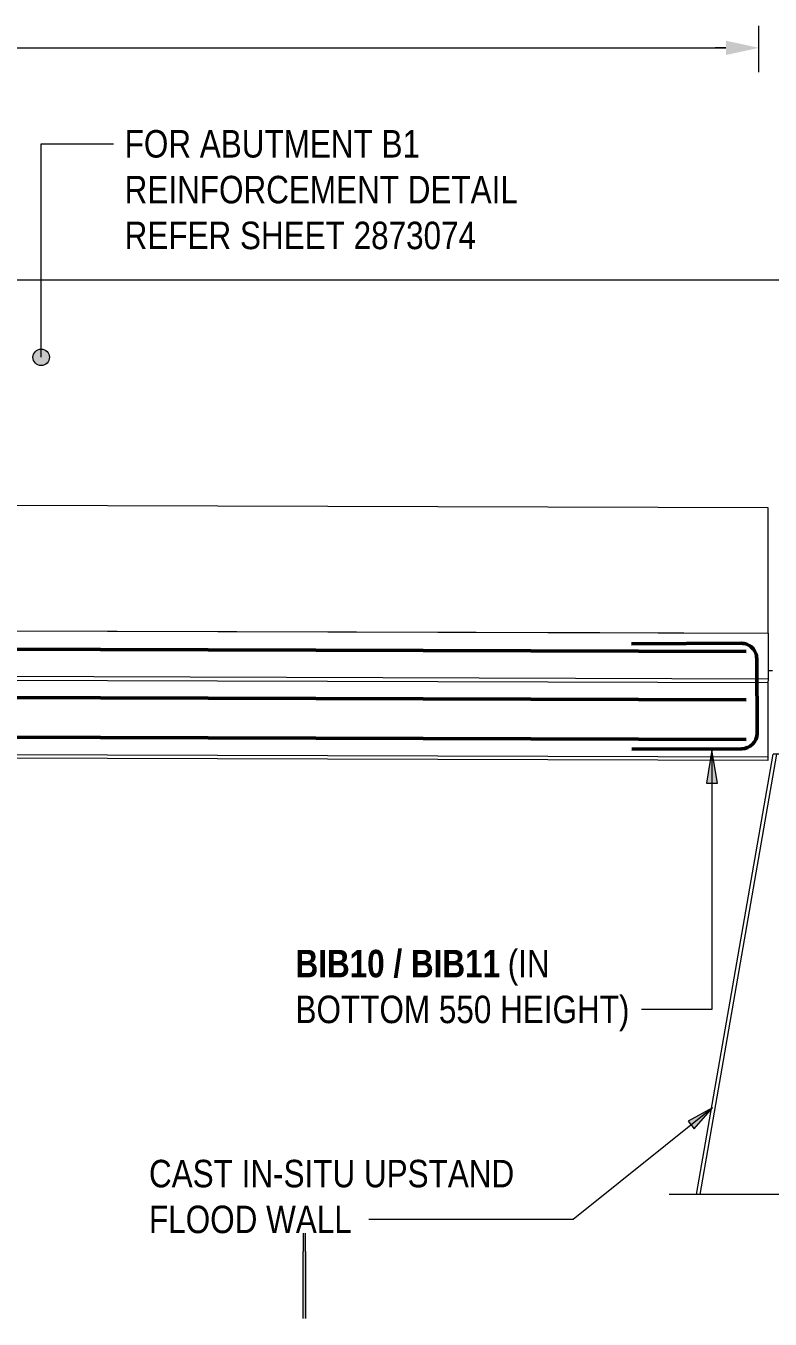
# Model space of a CAD drawing. Header units: metres. Extents: x 0 to 92, y 3 to 548.
# Drawn here: x 11.32 to 14.71, y 541.3 to 547.19 of the extents above; entities that cross this region are included whole.
import ezdxf

# ---------------------------------------------------------------- set-up
doc = ezdxf.new("R2010")
doc.units = ezdxf.units.M
doc.linetypes.add('JacobsDash', pattern=[0.0045, 0.003, -0.0015])
for name, color, linetype, lineweight in [('A-ANNO-NOTE', 7, 'Continuous', 9), ('A-DETL', 7, 'Continuous', 13), ('A-DETL-GENF', 7, 'Continuous', 9), ('A-FLOR', 7, 'Continuous', 50), ('A-SIGN', 7, 'Continuous', 9), ('A-WALL', 7, 'Continuous', 50), ('G-ANNO-TEXT', 7, 'Continuous', 9), ('S-BEAM', 7, 'Continuous', 50), ('S-BEAM-HDLN', 7, 'JacobsDash', 18)]:
    doc.layers.add(name, color=color, linetype=linetype, lineweight=lineweight)
doc.styles.add('Arial Narrow_2', font='ARIALN.TTF', dxfattribs={"height": 0.125})
doc.styles.add('Arial Narrow_B', font='ARIALNB.TTF', dxfattribs={"height": 0.125})

# ---------------------------------------------------------------- blocks, each defined once
blk = doc.blocks.new('North_Wall - North_Wall-6845343-DRG-2873186 - BARRIER TOP REINFORCEMENT PLAN _NE corner_')
at = {"layer": 'A-WALL', "color": 252, "lineweight": 13, "true_color": 0x888888}
for p, q in [((231.8167, 1237.4317), (233.8422, 1237.6089)), ((233.846, 1237.5942), (231.8206, 1237.417)), ((233.846, 1237.5942), (233.8422, 1237.6089)), ((233.9152, 1237.3306), (233.846, 1237.5942)), ((231.9288, 1237.0099), (233.9395, 1237.1858)), ((233.9412, 1237.1709), (231.9327, 1236.9951)), ((233.9412, 1237.1708), (231.9327, 1236.9951))]:
    blk.add_line(p, q, dxfattribs=at)
at = {"layer": 'A-WALL', "color": 252, "lineweight": 13, "true_color": 0x888888, "flags": 128}
for points in [[(233.9395, 1237.1858), (233.9291, 1237.2585), (233.9152, 1237.3306)], [(233.9395, 1237.1858), (233.9403, 1237.1783), (233.9412, 1237.1709)]]:
    blk.add_lwpolyline(points, dxfattribs=at)
blk = doc.blocks.new('N5S-AWS-001 SIGN3 - N5S-AWS-001 SIGN-9283896-DRG-2873186 - BARRIER TOP REINFORCEMENT PLAN _NE corner_')
at = {"layer": 'A-SIGN', "true_color": 0xc0c0c0}
for points in [[(213.9004, 1202.551), (214.0937, 1202.6024), (214.091, 1202.6125), (213.8978, 1202.5611)], [(213.6025, 1202.4826), (213.6052, 1202.4725), (213.9004, 1202.551), (213.8978, 1202.5611)]]:
    blk.add_hatch(color=9, dxfattribs=at).paths.add_polyline_path(points)
at = {"layer": 'A-SIGN'}
for p, q in [((214.091, 1202.6125), (213.8978, 1202.5611)), ((214.0937, 1202.6024), (214.091, 1202.6125)), ((213.6025, 1202.4826), (213.8978, 1202.5611)), ((213.9004, 1202.551), (213.6052, 1202.4725)), ((213.9004, 1202.551), (214.0937, 1202.6024))]:
    blk.add_line(p, q, dxfattribs=at)
blk = doc.blocks.new('03_SFR_ACS_Abutment_BR08_Retaining wall CS - ABUTMENT EAST_BR8_1-7988247-DRG-2873186 - BARRIER TOP REINFORCEMENT PLAN _NE corner_')
at = {"layer": 'S-BEAM', "color": 9, "lineweight": 13, "true_color": 0xc0c0c0}
for p, q in [((-1135.8415, 546.0286), (-1145.8229, 546.0286)), ((-1136.0517, 544.2536), (-1136.0317, 544.2536))]:
    blk.add_line(p, q, dxfattribs=at)
blk = doc.blocks.new('T2DExtentArrowReinf2 - Extent-8065155-DRG-2873186 - BARRIER TOP REINFORCEMENT PLAN _NE corner_')
at = {"layer": 'A-DETL-GENF'}
for p, q in [((0.15, 0), (9.55, 0)), ((9.7, -0.11), (9.7, 0))]:
    blk.add_line(p, q, dxfattribs=at)
blk = doc.blocks.new('BreakLine - BreakLine-7993183-DRG-2873186 - BARRIER TOP REINFORCEMENT PLAN _NE corner_')
at = {"layer": 'A-DETL-GENF', "color": 252, "lineweight": 13, "true_color": 0x888888}
for p, q in [((0, 0), (1.245, 0)), ((1.395, 0), (2.64, 0))]:
    blk.add_line(p, q, dxfattribs=at)

msp = doc.modelspace()

# ---------------------------------------------------------------- hatches: boundary and pattern name
at = {"layer": 'A-ANNO-NOTE', "lineweight": 5}
msp.add_hatch(color=256, dxfattribs=at).paths.add_polyline_path([(14.5079, 547.0536), (14.6579, 547.0861), (14.5079, 547.1186)])
at = {"layer": 'G-ANNO-TEXT'}
h = msp.add_hatch(color=256, dxfattribs=at)
edge = h.paths.add_edge_path()
edge.add_arc((11.3911, 545.6783), 0.0375, 0, 360)
for points in [[(14.4438, 543.8914), (14.4187, 543.7414), (14.4689, 543.7414)], [(14.4469, 542.2638), (14.3355, 542.203), (14.363, 542.1685)]]:
    msp.add_hatch(color=256, dxfattribs=at).paths.add_polyline_path(points)

# ---------------------------------------------------------------- linework, layer by layer
at = {"layer": 'A-ANNO-NOTE'}
for p, q in [((14.6579, 546.9861), (14.6579, 547.1861)), ((14.5079, 547.0861), (14.4579, 547.0861))]:
    msp.add_line(p, q, dxfattribs=at)
at = {"layer": 'A-ANNO-NOTE', "color": 252, "lineweight": 13, "true_color": 0x888888}
msp.add_line((14.2997, 541.8703), (14.2497, 541.8703), dxfattribs=at)
at = {"layer": 'A-DETL', "color": 8, "true_color": 0x808080}
for p, q in [((14.6999, 544.9937), (4.9099, 545.0234)), ((14.6999, 544.4237), (14.6999, 544.9937))]:
    msp.add_line(p, q, dxfattribs=at)
at = {"layer": 'A-DETL'}
msp.add_line((4.9099, 544.4536), (14.6999, 544.4237), dxfattribs=at)
at = {"layer": 'A-DETL', "lineweight": 50}
for p, q in [((14.5999, 544.3396), (5.0398, 544.3687)), ((14.0774, 544.3753), (14.5774, 544.3772)), ((14.6477, 544.3075), (14.649, 543.9677)), ((14.5999, 544.1196), (5.0398, 544.1487)), ((14.5999, 543.9396), (5.0398, 543.9687)), ((14.5793, 543.8974), (14.0793, 543.8955))]:
    msp.add_line(p, q, dxfattribs=at)
for centre, start, end in [((14.5777, 544.3072), 0.22351, 90.22352), ((14.579, 543.9674), 270.22352, 0.22351)]:
    msp.add_arc(centre, 0.07, start, end, dxfattribs=at)
at = {"layer": 'A-FLOR', "lineweight": 13}
for p, q in [((4.9099, 544.4536), (13.9152, 544.4261)), ((13.9152, 544.4261), (13.9335, 544.4261)), ((13.9335, 544.4261), (14.6999, 544.4237)), ((14.6991, 544.2149), (4.9099, 544.2455)), ((14.699, 544.197), (4.9099, 544.2275)), ((14.6991, 544.2149), (14.699, 544.197)), ((14.6977, 543.8587), (4.9099, 543.8892)), ((14.6977, 543.8437), (4.9099, 543.8742)), ((14.6977, 543.8587), (14.6977, 543.8437))]:
    msp.add_line(p, q, dxfattribs=at)
at = {"layer": 'A-FLOR', "lineweight": 13, "flags": 128}
for points in [[(14.6999, 544.4237), (14.6998, 544.4005), (14.6997, 544.3773), (14.6996, 544.3541), (14.6995, 544.3309), (14.6994, 544.3077), (14.6993, 544.2845), (14.6992, 544.2613), (14.6992, 544.2381), (14.6991, 544.2149)], [(14.699, 544.197), (14.6988, 544.1293), (14.6985, 544.0617), (14.6983, 543.994), (14.698, 543.9263), (14.6977, 543.8587)]]:
    msp.add_lwpolyline(points, dxfattribs=at)
at = {"layer": 'G-ANNO-TEXT'}
for p, q in [((11.3911, 546.6496), (11.721, 546.6496)), ((11.3911, 545.6783), (11.3911, 546.6496)), ((14.4438, 543.8914), (14.4187, 543.7414)), ((14.4689, 543.7414), (14.4438, 543.8914)), ((14.4438, 543.8914), (14.4438, 542.7119)), ((14.4187, 543.7414), (14.4689, 543.7414)), ((14.1755, 542.7119), (14.1233, 542.7119)), ((14.4438, 542.7119), (14.1755, 542.7119)), ((14.4469, 542.2638), (13.8124, 541.7566)), ((14.4469, 542.2638), (14.3355, 542.203)), ((14.363, 542.1685), (14.4469, 542.2638)), ((14.3355, 542.203), (14.363, 542.1685)), ((13.637, 541.7566), (12.8829, 541.7566)), ((13.8124, 541.7566), (13.637, 541.7566))]:
    msp.add_line(p, q, dxfattribs=at)
msp.add_circle((11.3911, 545.6783), 0.0375, dxfattribs=at)

# ---------------------------------------------------------------- block references
at = {"layer": 'A-DETL-GENF'}
msp.add_blockref('T2DExtentArrowReinf2 - Extent-8065155-DRG-2873186 - BARRIER TOP REINFORCEMENT PLAN _NE corner_', (4.9579, 547.0861), dxfattribs=at)
at = {"layer": 'A-DETL-GENF', "color": 252, "true_color": 0x888888, "rotation": 180}
msp.add_blockref('BreakLine - BreakLine-7993183-DRG-2873186 - BARRIER TOP REINFORCEMENT PLAN _NE corner_', (16.9397, 541.8703), dxfattribs=at)
at = {"layer": 'A-SIGN', "rotation": 75.11694444444424}
msp.add_blockref('N5S-AWS-001 SIGN3 - N5S-AWS-001 SIGN-9283896-DRG-2873186 - BARRIER TOP REINFORCEMENT PLAN _NE corner_', (1119.8616, 26.0148), dxfattribs=at)
at = {"layer": 'A-WALL', "color": 252, "lineweight": 13, "true_color": 0x888888, "rotation": 75.11694444444424}
msp.add_blockref('North_Wall - North_Wall-6845343-DRG-2873186 - BARRIER TOP REINFORCEMENT PLAN _NE corner_', (1150.7509, 0), dxfattribs=at)
at = {"layer": 'S-BEAM-HDLN', "color": 9, "lineweight": 13, "true_color": 0xc0c0c0}
msp.add_blockref('03_SFR_ACS_Abutment_BR08_Retaining wall CS - ABUTMENT EAST_BR8_1-7988247-DRG-2873186 - BARRIER TOP REINFORCEMENT PLAN _NE corner_', (1150.7509, 0), dxfattribs=at)

# ---------------------------------------------------------------- texts
at = {"layer": 'G-ANNO-TEXT', "char_height": 0.125, "attachment_point": 1, "bg_fill": 3, "box_fill_scale": 1, "bg_fill_color": 256, "bg_fill_transparency": 0}
for s, insert, style in [('BIB10 / BIB11', (12.5487, 542.9828), 'Arial Narrow_B'), ('BOTTOM 550 HEIGHT)', (12.5487, 542.7744), 'Arial Narrow_2')]:
    msp.add_mtext(s, dxfattribs=dict(at, insert=insert, style=style))
at = {"layer": 'G-ANNO-TEXT', "insert": (11.8818, 542.0275), "char_height": 0.125, "attachment_point": 1, "style": 'Arial Narrow_2', "bg_fill": 3, "box_fill_scale": 1, "bg_fill_color": 256, "bg_fill_true_color": 13158600, "bg_fill_transparency": 0}
msp.add_mtext('CAST IN-SITU UPSTAND ', dxfattribs=at)

# ---------------------------------------------------------------- next in the draw order: texts
at = {"layer": 'G-ANNO-TEXT', "char_height": 0.125, "attachment_point": 1, "style": 'Arial Narrow_2', "bg_fill": 3, "box_fill_scale": 1, "bg_fill_color": 256, "bg_fill_transparency": 0}
for s, insert in [('FOR ABUTMENT B1 ', (11.771, 546.7121)), ('REINFORCEMENT DETAIL ', (11.771, 546.5038)), ('REFER SHEET 2873074', (11.771, 546.2954)), (' (IN', (13.4747, 542.9828))]:
    msp.add_mtext(s, dxfattribs=dict(at, insert=insert))
at = {"layer": 'G-ANNO-TEXT', "insert": (11.8818, 541.8191), "char_height": 0.125, "attachment_point": 1, "style": 'Arial Narrow_2', "bg_fill": 3, "box_fill_scale": 1, "bg_fill_color": 256, "bg_fill_true_color": 13158600, "bg_fill_transparency": 0}
msp.add_mtext('FLOOD WALL', dxfattribs=at)

doc.saveas('drawing.dxf')
